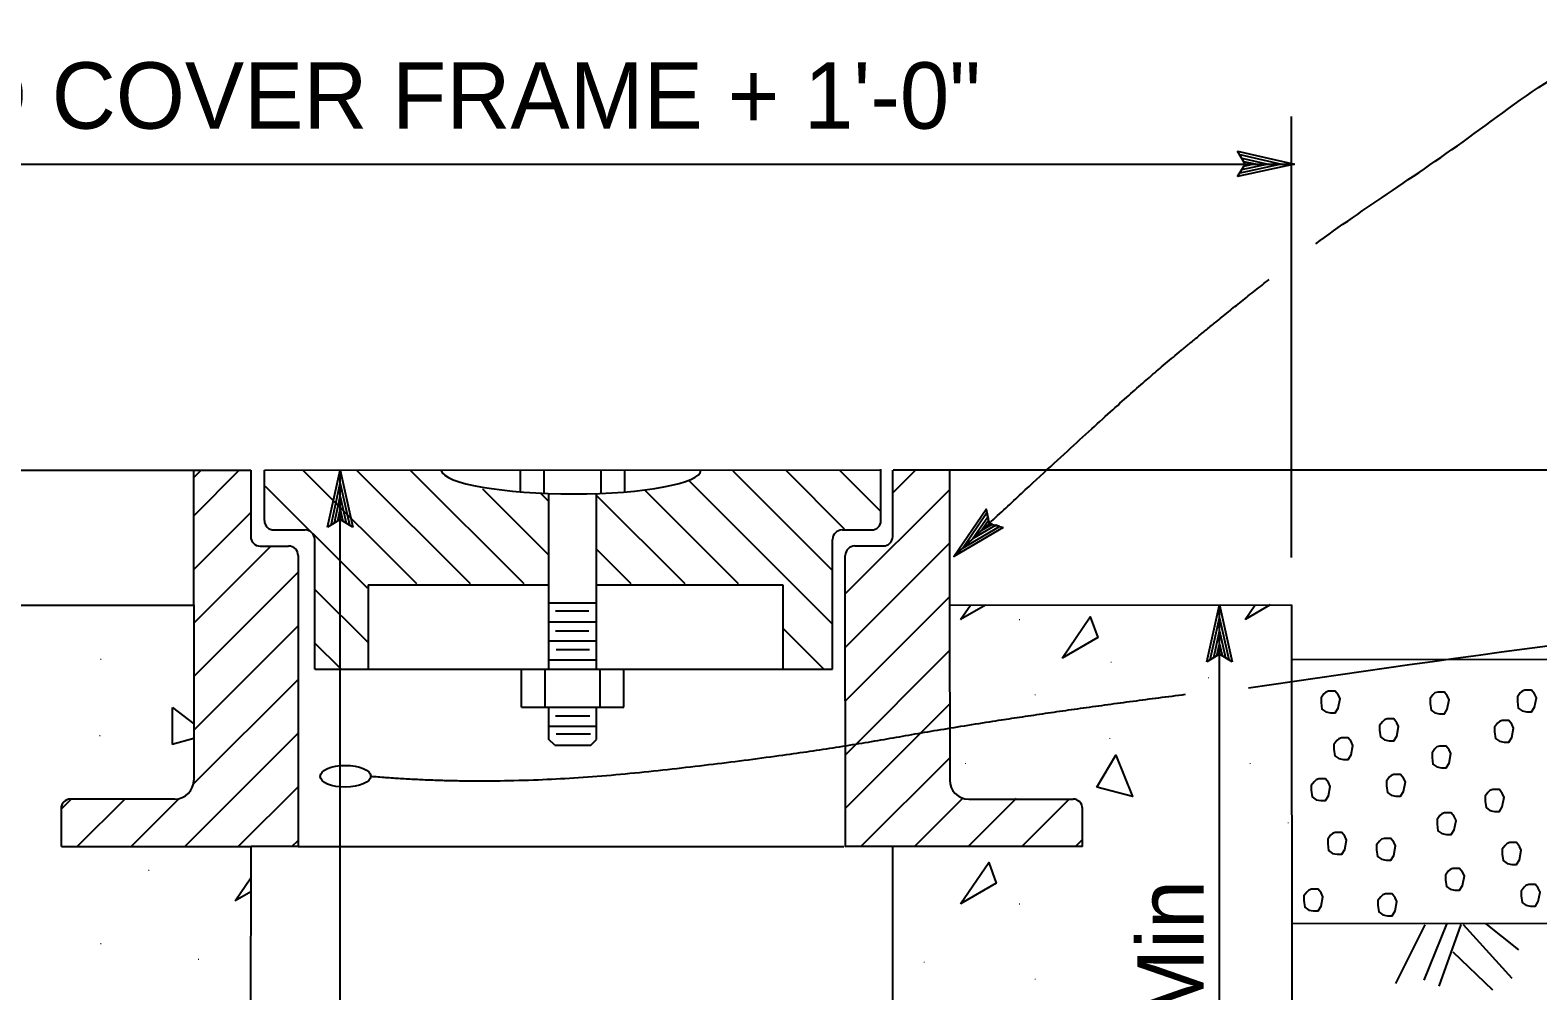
# Model space of a CAD drawing. Extents: x -894 to 866, y -476 to 714.
# Drawn here: x 389.8 to 548.8, y -66.1 to 35.2 of the extents above; entities that cross this region are included whole.
import ezdxf

# ---------------------------------------------------------------- set-up
doc = ezdxf.new("R2010")
doc.units = 0
for name, color, linetype in [('56 Stage 3 Anno', 7, 'Continuous'), ('57 Undefined', 7, 'Continuous'), ('59 Sndwall Anno', 7, 'Continuous'), ('60 Nongeo Data', 7, 'Continuous')]:
    doc.layers.add(name, color=color, linetype=linetype)

msp = doc.modelspace()

# ---------------------------------------------------------------- linework, layer by layer
at = {"layer": '56 Stage 3 Anno'}
for p, q in [((522.8, -20.41), (522.8, 26.11)), ((517.91, 21.11), (517.11, 22.45)), ((517.11, 22.45), (517.11, 22.45)), ((517.11, 22.45), (523.11, 21.11)), ((373.71, 21.11), (523.11, 21.11)), ((523.11, 21.11), (517.11, 19.78)), ((517.11, 19.78), (517.91, 21.11)), ((517.33, 22.1), (521.73, 21.11)), ((521.72, 21.11), (517.35, 20.14)), ((520.35, 21.11), (517.52, 20.49)), ((517.56, 21.74), (520.35, 21.11)), ((517.74, 21.39), (518.97, 21.12)), ((518.97, 21.12), (517.76, 20.85)), ((523.11, 21.11), (523.11, 21.11)), ((517.11, 19.78), (517.11, 19.78)), ((421.17, -17.2), (422.51, -11.2)), ((421.53, -16.99), (422.51, -12.58)), ((422.51, -11.2), (422.51, -11.2)), ((422.51, -11.2), (423.84, -17.2)), ((422.51, -87.51), (422.51, -11.2)), ((422.51, -12.59), (423.48, -16.97)), ((421.89, -16.75), (422.51, -13.97)), ((422.51, -13.97), (423.14, -16.79)), ((422.23, -16.58), (422.51, -15.35)), ((422.51, -15.35), (422.78, -16.56)), ((422.51, -16.4), (421.17, -17.2)), ((421.17, -17.2), (421.17, -17.2)), ((423.84, -17.2), (422.51, -16.4)), ((423.84, -17.2), (423.84, -17.2)), ((513.87, -31.4), (515.21, -25.4)), ((515.21, -25.4), (515.21, -25.4)), ((515.21, -25.4), (516.54, -31.4)), ((515.21, -102.2), (515.21, -25.4)), ((514.23, -31.19), (515.21, -26.78)), ((515.21, -26.8), (516.18, -31.17)), ((514.59, -30.95), (515.21, -28.17)), ((515.21, -28.17), (515.83, -30.99)), ((514.93, -30.78), (515.21, -29.55)), ((515.21, -29.55), (515.48, -30.76)), ((515.21, -30.6), (513.87, -31.4)), ((513.87, -31.4), (513.87, -31.4)), ((516.54, -31.4), (515.21, -30.6)), ((516.54, -31.4), (516.54, -31.4))]:
    msp.add_line(p, q, dxfattribs=at)
msp.add_lwpolyline([(492.4, -17.24), (487.18, -20.3), (490.6, -15.31), (490.69, -15.71), (488.18, -19.37), (492.01, -17.12), (491.62, -17.01), (489.17, -18.45), (490.77, -16.11), (490.86, -16.51), (490.16, -17.52), (491.22, -16.9), (490.92, -16.81), (490.6, -15.31), (490.92, -16.81)], close=True, dxfattribs=at)
msp.add_arc((841.72, -2223.67), 2213.25, 96.3744, 98.40359, dxfattribs=at)
msp.add_ellipse((423.05, -43.49), major_axis=(2.66, 0.01), ratio=0.432569, dxfattribs=at)
for points, degree in [([(525.35, 12.69), (530.25, 16.31), (542.32, 23.88), (555.75, 34.93), (566.61, 35.24)], 3), ([(487.18, -20.3), (503.07, -5.46), (513.21, 3.23), (520.44, 8.93)], 2), ([(425.71, -43.48), (439.12, -44.64), (469.39, -41.47), (493.6, -37.14), (511.62, -34.84)], 2)]:
    msp.add_open_spline(points, degree=degree, dxfattribs=at)
at = {"layer": '59 Sndwall Anno'}
for points in [[(407.06, -11.96), (407.82, -11.2)], [(407.06, -16), (411.86, -11.2)], [(430.56, -23.2), (418.56, -11.2)], [(436.22, -23.2), (424.22, -11.2)], [(441.88, -23.2), (429.9, -11.22)], [(474.39, -27.43), (459.24, -12.28)], [(474.42, -21.8), (463.92, -11.3)], [(475.68, -17.4), (469.47, -11.2)], [(479.41, -15.48), (475.13, -11.2)], [(480.75, -13.6), (483.18, -11.17)], [(419.36, -17.65), (414.61, -12.9)], [(444.53, -20.19), (437.53, -13.19)], [(444.5, -14.51), (443.6, -13.61)], [(458.85, -23.2), (449.53, -13.88)], [(464.5, -23.2), (454.61, -13.3)], [(475.75, -24.25), (486.75, -13.26)], [(407.06, -21.66), (413.06, -15.66)], [(425.36, -23.65), (419.63, -17.92)], [(475.75, -29.91), (486.75, -18.91)], [(407.06, -27.32), (415.18, -19.2)], [(453.19, -23.2), (449.6, -19.61)], [(407.06, -32.97), (418.06, -21.97)], [(425.43, -29.38), (419.86, -23.81)], [(475.75, -35.56), (486.75, -24.57)], [(487.91, -26.94), (488.95, -25.42)], [(490.53, -25.42), (487.91, -26.94)], [(517.91, -26.94), (518.95, -25.41)], [(520.55, -25.41), (517.91, -26.94)], [(407.06, -38.63), (418.06, -27.63)], [(473.5, -32.2), (469.21, -27.9)], [(422.59, -32.2), (419.8, -29.4)], [(475.76, -41.22), (486.75, -30.22)], [(407.01, -44.33), (418.06, -33.29)], [(526.71, -34.5), (526.41, -34.6), (526.21, -34.8), (525.91, -35.2), (525.91, -35.7), (526.01, -36.4), (526.41, -36.7), (526.91, -36.8), (527.41, -36.8), (527.71, -36.3), (527.91, -35.3), (527.71, -34.9), (527.41, -34.5), (526.71, -34.5)], [(538.21, -34.6), (537.91, -34.7), (537.71, -34.9), (537.41, -35.3), (537.41, -35.8), (537.51, -36.5), (537.91, -36.8), (538.41, -36.9), (538.91, -36.9), (539.21, -36.4), (539.41, -35.4), (539.21, -35), (538.91, -34.6), (538.21, -34.6)], [(547.41, -34.4), (547.11, -34.5), (546.91, -34.7), (546.61, -35.1), (546.61, -35.6), (546.71, -36.3), (547.11, -36.6), (547.61, -36.7), (548.11, -36.7), (548.41, -36.2), (548.61, -35.2), (548.41, -34.8), (548.11, -34.4), (547.41, -34.4)], [(404.8, -40.12), (404.83, -36.22)], [(404.82, -36.23), (407.06, -37.97)], [(475.76, -46.87), (486.75, -35.88)], [(532.89, -37.44), (532.59, -37.54), (532.39, -37.74), (532.09, -38.14), (532.09, -38.64), (532.19, -39.34), (532.59, -39.64), (533.09, -39.74), (533.59, -39.74), (533.89, -39.24), (534.09, -38.24), (533.89, -37.84), (533.59, -37.44), (532.89, -37.44)], [(545.01, -37.6), (544.71, -37.7), (544.51, -37.9), (544.21, -38.3), (544.21, -38.8), (544.31, -39.5), (544.71, -39.8), (545.21, -39.9), (545.71, -39.9), (546.01, -39.4), (546.21, -38.4), (546.01, -38), (545.71, -37.6), (545.01, -37.6)], [(407.06, -39.51), (404.79, -40.13)], [(406.1, -50.9), (418.06, -38.94)], [(528.07, -39.43), (527.77, -39.53), (527.57, -39.73), (527.27, -40.13), (527.27, -40.63), (527.37, -41.33), (527.77, -41.63), (528.27, -41.73), (528.77, -41.73), (529.07, -41.23), (529.27, -40.23), (529.07, -39.83), (528.77, -39.43), (528.07, -39.43)], [(538.41, -40.3), (538.11, -40.4), (537.91, -40.6), (537.61, -41), (537.61, -41.5), (537.71, -42.2), (538.11, -42.5), (538.61, -42.6), (539.11, -42.6), (539.41, -42.1), (539.61, -41.1), (539.41, -40.7), (539.11, -40.3), (538.41, -40.3)], [(477.38, -50.9), (486.76, -41.53)], [(525.68, -43.76), (525.38, -43.86), (525.18, -44.06), (524.88, -44.46), (524.88, -44.96), (524.98, -45.66), (525.38, -45.96), (525.88, -46.06), (526.38, -46.06), (526.68, -45.56), (526.88, -44.56), (526.68, -44.16), (526.38, -43.76), (525.68, -43.76)], [(533.6, -43.29), (533.3, -43.39), (533.1, -43.59), (532.8, -43.99), (532.8, -44.49), (532.9, -45.19), (533.3, -45.49), (533.8, -45.59), (534.3, -45.59), (534.6, -45.09), (534.8, -44.09), (534.6, -43.69), (534.3, -43.29), (533.6, -43.29)], [(393.06, -46.97), (394.13, -45.9)], [(394.78, -50.9), (399.78, -45.9)], [(400.44, -50.9), (405.49, -45.86)], [(411.75, -50.9), (418.06, -44.6)], [(483.04, -50.9), (488.14, -45.81)], [(488.7, -50.9), (493.8, -45.81)], [(494.35, -50.9), (499.35, -45.9)], [(544.01, -44.9), (543.71, -45), (543.51, -45.2), (543.21, -45.6), (543.21, -46.1), (543.31, -46.8), (543.71, -47.1), (544.21, -47.2), (544.71, -47.2), (545.01, -46.7), (545.21, -45.7), (545.01, -45.3), (544.71, -44.9), (544.01, -44.9)], [(538.94, -47.34), (538.64, -47.44), (538.44, -47.64), (538.14, -48.04), (538.14, -48.54), (538.24, -49.24), (538.64, -49.54), (539.14, -49.64), (539.64, -49.64), (539.94, -49.14), (540.14, -48.14), (539.94, -47.74), (539.64, -47.34), (538.94, -47.34)], [(417.41, -50.9), (418.06, -50.26)], [(500.01, -50.9), (500.76, -50.16)], [(527.41, -49.42), (527.11, -49.52), (526.91, -49.72), (526.61, -50.12), (526.61, -50.62), (526.71, -51.32), (527.11, -51.62), (527.61, -51.72), (528.11, -51.72), (528.41, -51.22), (528.61, -50.22), (528.41, -49.82), (528.11, -49.42), (527.41, -49.42)], [(532.57, -50.04), (532.27, -50.14), (532.07, -50.34), (531.77, -50.74), (531.77, -51.24), (531.87, -51.94), (532.27, -52.24), (532.77, -52.34), (533.27, -52.34), (533.57, -51.84), (533.77, -50.84), (533.57, -50.44), (533.27, -50.04), (532.57, -50.04)], [(545.82, -50.49), (545.52, -50.59), (545.32, -50.79), (545.02, -51.19), (545.02, -51.69), (545.12, -52.39), (545.52, -52.69), (546.02, -52.79), (546.52, -52.79), (546.82, -52.29), (547.02, -51.29), (546.82, -50.89), (546.52, -50.49), (545.82, -50.49)], [(539.82, -53.21), (539.52, -53.31), (539.32, -53.51), (539.02, -53.91), (539.02, -54.41), (539.12, -55.11), (539.52, -55.41), (540.02, -55.51), (540.52, -55.51), (540.82, -55.01), (541.02, -54.01), (540.82, -53.61), (540.52, -53.21), (539.82, -53.21)], [(411.41, -56.64), (413.06, -54.22)], [(524.91, -55.4), (524.61, -55.5), (524.41, -55.7), (524.11, -56.1), (524.11, -56.6), (524.21, -57.3), (524.61, -57.6), (525.11, -57.7), (525.61, -57.7), (525.91, -57.2), (526.11, -56.2), (525.91, -55.8), (525.61, -55.4), (524.91, -55.4)], [(547.81, -54.9), (547.51, -55), (547.31, -55.2), (547.01, -55.6), (547.01, -56.1), (547.11, -56.8), (547.51, -57.1), (548.01, -57.2), (548.51, -57.2), (548.81, -56.7), (549.01, -55.7), (548.81, -55.3), (548.51, -54.9), (547.81, -54.9)], [(413.06, -55.68), (411.41, -56.64)], [(532.71, -55.9), (532.41, -56), (532.21, -56.2), (531.91, -56.6), (531.91, -57.1), (532.01, -57.8), (532.41, -58.1), (532.91, -58.2), (533.41, -58.2), (533.71, -57.7), (533.91, -56.7), (533.71, -56.3), (533.41, -55.9), (532.71, -55.9)], [(533.79, -65.35), (536.89, -59.15)], [(536.77, -64.99), (539.17, -59.09)], [(538.37, -65.64), (540.67, -59.14)], [(540.88, -59.13), (546.04, -64.78)], [(543.3, -59.05), (546.73, -61.79)], [(539.79, -62), (543.98, -66.03)]]:
    msp.add_lwpolyline(points, dxfattribs=at)
for points in [[(498.61, -31.04), (501.58, -26.68), (502.37, -28.86)], [(502.28, -44.63), (504.26, -41.26), (506.04, -45.62)], [(487.91, -56.94), (490.88, -52.58), (491.67, -54.76)]]:
    msp.add_lwpolyline(points, close=True, dxfattribs=at)
at = {"layer": '60 Nongeo Data'}
for p, q in [((479.51, -16.5), (479.51, -11.1)), ((407.06, -25.44), (407.06, -11.2)), ((413.06, -11.2), (413.06, -18.2)), ((414.51, -16.5), (414.51, -11.2)), ((441.51, -13.4), (441.51, -11.2)), ((444.01, -13.6), (444.01, -11.2)), ((450.01, -13.6), (450.01, -11.2)), ((452.51, -13.5), (452.51, -11.2)), ((480.75, -18.19), (480.75, -11.2)), ((480.81, -11.17), (581.64, -11.17)), ((486.75, -11.2), (486.75, -25.4)), ((444.51, -32.15), (444.51, -13.65)), ((449.51, -32.2), (449.51, -13.65)), ((415.51, -17.5), (418.81, -17.5)), ((419.81, -32.2), (419.81, -18.5)), ((474.41, -32.2), (474.41, -18.5)), ((475.41, -17.5), (478.51, -17.5)), ((418.06, -20.2), (418.06, -50.8)), ((475.76, -50.9), (475.75, -20.19)), ((425.46, -23.3), (425.46, -32.15)), ((469.16, -23.3), (469.16, -32.2)), ((407.06, -25.4), (407.06, -43.9)), ((486.75, -25.3), (486.76, -43.91)), ((486.79, -25.42), (522.8, -25.41)), ((522.8, -25.41), (522.83, -124.38)), ((373.1, -25.45), (407.11, -25.44)), ((441.61, -36.2), (441.61, -32.2)), ((444.11, -36.2), (444.11, -32.2)), ((449.91, -36.2), (449.91, -32.2)), ((452.41, -36.2), (452.41, -32.2)), ((444.51, -39.6), (444.51, -36.2)), ((449.51, -39.6), (449.51, -36.2)), ((448.91, -40.2), (449.51, -39.6)), ((405.06, -45.9), (394.06, -45.9)), ((488.76, -45.9), (499.76, -45.9)), ((393.06, -46.9), (393.06, -50.9)), ((500.76, -50.9), (500.76, -46.9)), ((393.11, -50.9), (413.11, -50.9)), ((413.06, -50.9), (413.04, -102.3)), ((418.11, -50.9), (413.11, -50.9)), ((418.06, -50.9), (475.61, -50.9)), ((480.91, -50.9), (475.71, -50.9)), ((480.77, -102.4), (480.76, -50.9)), ((500.76, -50.9), (480.91, -50.9)), ((522.9, -59.02), (574.71, -58.98))]:
    msp.add_line(p, q, dxfattribs=at)
for points in [[(313.61, -11.2), (407.31, -11.2)], [(407.01, -11.2), (413.06, -11.2)], [(414.51, -11.2), (479.51, -11.17)], [(480.81, -11.17), (486.81, -11.17)], [(414.06, -19.2), (417.06, -19.2)], [(476.75, -19.19), (479.75, -19.19)], [(425.46, -23.3), (444.51, -23.3)], [(449.51, -23.3), (469.16, -23.3)], [(444.51, -25.2), (449.51, -25.2)], [(445.21, -26.05), (448.71, -26.05)], [(444.51, -27.2), (449.51, -27.2)], [(445.21, -28.16), (448.71, -28.16)], [(444.51, -29.2), (449.51, -29.2)], [(445.27, -30.11), (448.77, -30.11)], [(444.51, -31.2), (449.51, -31.2)], [(522.94, -31.16), (580.61, -31.14)], [(419.81, -32.2), (453.71, -32.2)], [(449.61, -32.2), (474.41, -32.2)], [(441.61, -36.2), (452.41, -36.2)], [(445.21, -37.12), (448.81, -37.12)], [(444.51, -38.2), (449.51, -38.2)], [(445.11, -40.21), (444.51, -39.6)], [(445.27, -39), (448.87, -39)], [(445.11, -40.21), (448.91, -40.2)]]:
    msp.add_lwpolyline(points, dxfattribs=at)
for centre, radius, start, end in [((415.51, -16.5), 1, 180, 270), ((478.51, -16.5), 1, 270, 0), ((414.06, -18.2), 1, 180, 270.0023), ((418.81, -18.5), 1, 0, 90), ((475.41, -18.5), 1, 90, 180), ((479.75, -18.19), 1, 270.0038, 0.0154), ((417.06, -20.2), 1, 0, 90.0029), ((476.75, -20.19), 1, 90.0041, 180.016), ((405.06, -43.9), 2, 270, 0), ((488.76, -43.9), 2, 180.016, 270), ((394.06, -46.9), 1, 90, 180), ((499.76, -46.9), 1, 0.0164, 90)]:
    msp.add_arc(centre, radius, start, end, dxfattribs=at)
msp.add_ellipse((446.81, -11.15), major_axis=(-13.7, 0.05), ratio=0.186108, start_param=0.048012, end_param=3.141593, dxfattribs=at)

# ---------------------------------------------------------------- texts
at = {"layer": '57 Undefined'}
msp.add_text('ID COVER FRAME + 1\'-0"', height=7, dxfattribs=at).set_placement((380.12, 24.84))
msp.add_text('11" Min', height=7, rotation=90, dxfattribs=at).set_placement((513.53, -85.83))
at = {"layer": '59 Sndwall Anno'}
for p in [(493.97, -27.03), (397.12, -31.21), (503.62, -31.51), (513.91, -33.17), (495.62, -34.96), (397, -39.26), (503.5, -39.56), (488.29, -42.2), (518.29, -42.2), (522.31, -48.47), (402.17, -53.47), (493.97, -57.03), (397.12, -61.21), (407.41, -62.87), (483.91, -63.17), (495.62, -64.96)]:
    msp.add_text('.', height=0.8, dxfattribs=at).set_placement(p)

doc.saveas('drawing.dxf')
